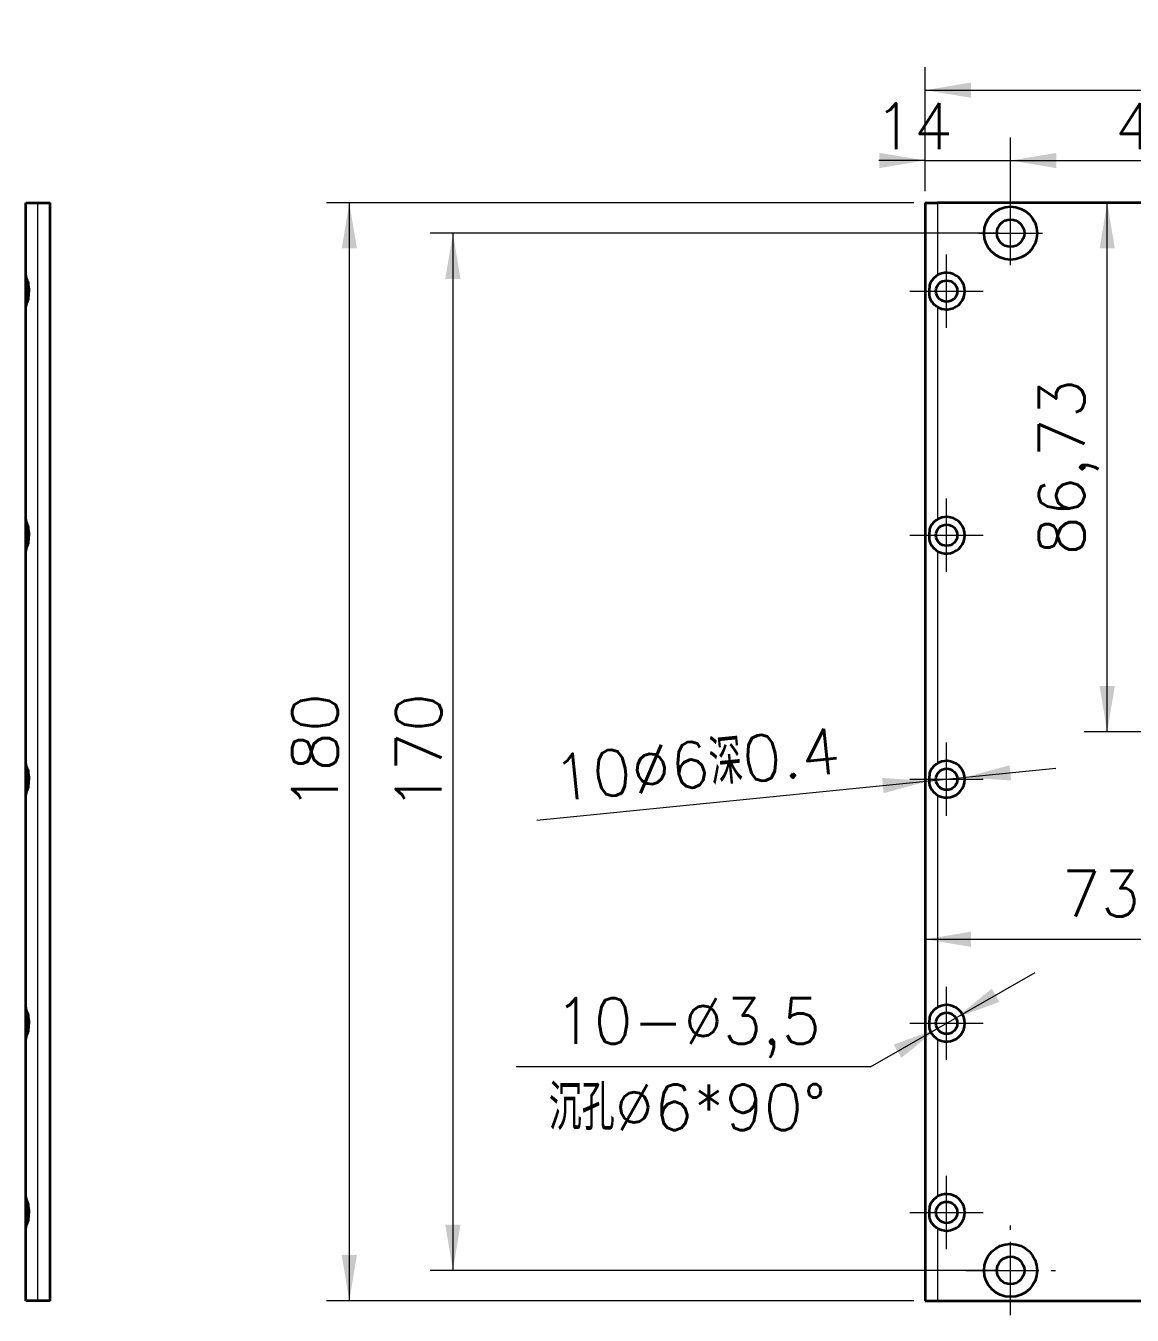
# Model space of a CAD drawing. Header units: millimetres. Extents: x -631 to 3210, y -446 to 2288.
# Drawn here: x 2610.4 to 2791.8, y 863.7 to 1075.1 of the extents above; entities that cross this region are included whole.
import ezdxf

# ---------------------------------------------------------------- set-up
doc = ezdxf.new("R2010")
doc.units = ezdxf.units.MM
doc.linetypes.add('点画线', pattern=[18, 12, -2, 2, -2])
doc.layers.get('0').update_dxf_attribs({"lineweight": 18})
doc.layers.add('中心线层', color=1, linetype='点画线', lineweight=18)
doc.layers.add('尺寸线层', color=3, linetype='Continuous', lineweight=18)
doc.styles.get("Standard").update_dxf_attribs({"font": 'txt.shx', "bigfont": 'gbcbig.shx'})
doc.dimstyles.get("Standard").update_dxf_attribs({"dimscale": 3, "dimtxt": 0.18, "dimasz": 0.18, "dimexe": 0.18, "dimexo": 0.0625, "dimgap": 0.09, "dimtad": 0, "dimtih": 1, "dimtoh": 1, "dimdec": 4, "dimzin": 0, "dimdsep": 46, "dimtxsty": 'Standard', "dimcen": 0.09, "dimdle": 0.36, "dimadec": 0, "dimazin": 0, "dimtfac": 1, "dimtdec": 4, "dimtofl": 0, "dimtmove": 0, "dimatfit": 3, "dimfxl": 0, "dimtolj": 1, "dimtzin": 0, "dimarcsym": 0})

# ---------------------------------------------------------------- blocks, each defined once
blk = doc.blocks.new('*X279')
at = {"layer": '尺寸线层', "linetype": 'Continuous'}
for points in [[(2757.85, 1052.98), (2750.35, 1054.23), (2750.35, 1051.73)], [(2771.85, 1052.98), (2779.35, 1054.23), (2779.35, 1051.73)]]:
    blk.add_hatch(color=0, dxfattribs=at).paths.add_polyline_path(points, flags=0)
at = {"layer": '尺寸线层', "color": 0, "linetype": 'Continuous'}
for p, q in [((2757.85, 1047.94), (2757.85, 1056.73)), ((2771.85, 1042.94), (2771.85, 1056.73)), ((2757.85, 1052.98), (2750.23, 1052.98)), ((2757.85, 1052.98), (2786.85, 1052.98))]:
    blk.add_line(p, q, dxfattribs=at)
at = {"layer": '尺寸线层', "color": 0, "insert": (2755.95, 1058.6), "char_height": 7.5, "width": 22.8571, "attachment_point": 5}
blk.add_mtext('14', dxfattribs=at)
blk = doc.blocks.new('*X280')
at = {"layer": '尺寸线层', "linetype": 'Continuous'}
for points in [[(2771.85, 1052.98), (2779.35, 1054.23), (2779.35, 1051.73)], [(2818.85, 1052.98), (2811.35, 1054.23), (2811.35, 1051.73)]]:
    blk.add_hatch(color=0, dxfattribs=at).paths.add_polyline_path(points, flags=0)
at = {"layer": '尺寸线层', "color": 0, "linetype": 'Continuous'}
for p, q in [((2771.85, 1042.94), (2771.85, 1056.73)), ((2818.85, 1042.94), (2818.85, 1056.73)), ((2771.85, 1052.98), (2818.85, 1052.98))]:
    blk.add_line(p, q, dxfattribs=at)
at = {"layer": '尺寸线层', "color": 0, "insert": (2795.35, 1058.6), "char_height": 7.5, "width": 24.2857, "attachment_point": 5}
blk.add_mtext('47', dxfattribs=at)
blk = doc.blocks.new('*X286')
at = {"layer": '尺寸线层', "linetype": 'Continuous'}
for points in [[(2757.85, 1064.51), (2765.35, 1065.76), (2765.35, 1063.26)], [(3057.85, 1064.51), (3050.35, 1065.76), (3050.35, 1063.26)]]:
    blk.add_hatch(color=0, dxfattribs=at).paths.add_polyline_path(points, flags=0)
at = {"layer": '尺寸线层', "color": 0, "linetype": 'Continuous'}
for p, q in [((2757.85, 1047.94), (2757.85, 1068.26)), ((3057.85, 1047.94), (3057.85, 1068.26)), ((2757.85, 1064.51), (3057.85, 1064.51))]:
    blk.add_line(p, q, dxfattribs=at)
at = {"layer": '尺寸线层', "color": 0, "insert": (2907.85, 1070.13), "char_height": 7.5, "width": 38.5714, "attachment_point": 5}
blk.add_mtext('300', dxfattribs=at)
blk = doc.blocks.new('*X287')
at = {"layer": '尺寸线层', "linetype": 'Continuous'}
for points in [[(2757.85, 925.33), (2765.35, 926.58), (2765.35, 924.08)], [(2831.5, 925.33), (2824, 926.58), (2824, 924.08)]]:
    blk.add_hatch(color=0, dxfattribs=at).paths.add_polyline_path(points, flags=0)
at = {"layer": '尺寸线层', "color": 0, "linetype": 'Continuous'}
for p, q in [((2831.5, 967.84), (2831.5, 921.58)), ((2757.85, 930.96), (2757.85, 921.58)), ((2757.85, 925.33), (2831.5, 925.33))]:
    blk.add_line(p, q, dxfattribs=at)
at = {"layer": '尺寸线层', "color": 0, "insert": (2794.67, 931.67), "char_height": 7.5, "width": 60, "attachment_point": 5}
blk.add_mtext('73,65', dxfattribs=at)
blk = doc.blocks.new('*X295')
at = {"layer": '尺寸线层', "linetype": 'Continuous'}
for points in [[(2787.68, 1046.06), (2786.43, 1038.56), (2788.93, 1038.56)], [(2787.68, 959.33), (2786.43, 966.83), (2788.93, 966.83)]]:
    blk.add_hatch(color=0, dxfattribs=at).paths.add_polyline_path(points, flags=0)
at = {"layer": '尺寸线层', "color": 0, "linetype": 'Continuous'}
for p, q in [((2830.67, 1046.06), (2783.93, 1046.06)), ((2787.68, 959.33), (2787.68, 1046.06)), ((2829.03, 959.33), (2783.93, 959.33))]:
    blk.add_line(p, q, dxfattribs=at)
at = {"layer": '尺寸线层', "color": 0, "insert": (2781.34, 1002.7), "char_height": 7.5, "width": 60, "attachment_point": 5, "rotation": 90}
blk.add_mtext('86,73', dxfattribs=at)
blk = doc.blocks.new('*X296')
at = {"layer": '尺寸线层', "linetype": 'Continuous'}
for points in [[(2764.33, 951.86), (2771.67, 953.85), (2771.92, 951.36)], [(2758.36, 951.27), (2750.77, 951.77), (2751.02, 949.28)]]:
    blk.add_hatch(color=0, dxfattribs=at).paths.add_polyline_path(points, flags=0)
at = {"layer": '尺寸线层', "color": 0, "linetype": 'Continuous'}
blk.add_line((2694.2, 944.87), (2779.26, 953.35), dxfattribs=at)
at = {"layer": '尺寸线层', "color": 0, "insert": (2720.36, 953.99), "char_height": 7.5, "width": 107.7619, "attachment_point": 5, "rotation": 5.6923}
blk.add_mtext('10%%C6深0.4', dxfattribs=at)
blk = doc.blocks.new('*X297')
at = {"layer": '尺寸线层', "linetype": 'Continuous'}
for points in [[(2762.87, 912.43), (2768.76, 917.24), (2770, 915.07)], [(2759.83, 910.7), (2752.69, 908.06), (2753.93, 905.89)]]:
    blk.add_hatch(color=0, dxfattribs=at).paths.add_polyline_path(points, flags=0)
at = {"layer": '尺寸线层', "color": 0, "linetype": 'Continuous'}
for q in [(2775.89, 919.87), (2690.77, 904.45)]:
    blk.add_line((2748.9, 904.45), q, dxfattribs=at)
at = {"layer": '尺寸线层', "color": 0, "char_height": 7.5, "attachment_point": 5}
for s, insert, width in [('10-%%C3,5', (2718.9, 910.79), 90), ('沉孔%%C6*90%%D', (2718.9, 897.79), 112.5476)]:
    blk.add_mtext(s, dxfattribs=dict(at, insert=insert, width=width))
blk = doc.blocks.new('*X298')
at = {"layer": '尺寸线层', "linetype": 'Continuous'}
for points in [[(2663.44, 1046.06), (2664.69, 1038.56), (2662.19, 1038.56)], [(2663.44, 866.06), (2664.69, 873.56), (2662.19, 873.56)]]:
    blk.add_hatch(color=0, dxfattribs=at).paths.add_polyline_path(points, flags=0)
at = {"layer": '尺寸线层', "color": 0, "linetype": 'Continuous'}
for p, q in [((2755.97, 1046.06), (2659.69, 1046.06)), ((2663.44, 1046.06), (2663.44, 866.06)), ((2755.97, 866.06), (2659.69, 866.06))]:
    blk.add_line(p, q, dxfattribs=at)
at = {"layer": '尺寸线层', "color": 0, "insert": (2657.81, 956.06), "char_height": 7.5, "width": 36.4286, "attachment_point": 5, "rotation": 90}
blk.add_mtext('180', dxfattribs=at)
blk = doc.blocks.new('*X299')
at = {"layer": '尺寸线层', "linetype": 'Continuous'}
for points in [[(2680.42, 1041.06), (2681.67, 1033.56), (2679.17, 1033.56)], [(2680.42, 871.06), (2681.67, 878.56), (2679.17, 878.56)]]:
    blk.add_hatch(color=0, dxfattribs=at).paths.add_polyline_path(points, flags=0)
at = {"layer": '尺寸线层', "color": 0, "linetype": 'Continuous'}
for p, q in [((2769.97, 1041.06), (2676.67, 1041.06)), ((2680.42, 1041.06), (2680.42, 871.06)), ((2769.97, 871.06), (2676.67, 871.06))]:
    blk.add_line(p, q, dxfattribs=at)
at = {"layer": '尺寸线层', "color": 0, "insert": (2674.8, 956.06), "char_height": 7.5, "width": 36.4286, "attachment_point": 5, "rotation": 90}
blk.add_mtext('170', dxfattribs=at)

msp = doc.modelspace()

# ---------------------------------------------------------------- linework, layer by layer
at = {"color": 7, "lineweight": 35, "ltscale": 0.297546}
msp.add_line((2610.403, 1034.162), (2610.403, 1046.064), dxfattribs=at)
at = {"color": 7, "lineweight": 35, "ltscale": 0.05}
for p, q in [((2610.403, 1046.064), (2612.403, 1046.064)), ((2612.403, 1046.064), (2614.403, 1046.064)), ((2757.846, 1046.064), (2759.846, 1046.064)), ((2612.403, 866.064), (2610.403, 866.064)), ((2614.403, 866.064), (2612.403, 866.064)), ((2757.846, 866.064), (2759.846, 866.064))]:
    msp.add_line(p, q, dxfattribs=at)
at = {"color": 7, "lineweight": 13}
for p, q in [((2612.403, 866.064), (2612.403, 1046.064)), ((2759.846, 1028.966), (2759.846, 994.162)), ((2759.846, 988.966), (2759.846, 954.162)), ((2759.846, 948.966), (2759.846, 914.162)), ((2759.846, 908.966), (2759.846, 883.162))]:
    msp.add_line(p, q, dxfattribs=at)
at = {"color": 7, "lineweight": 35}
for p, q in [((2614.403, 866.064), (2614.403, 1046.064)), ((2757.846, 1046.064), (2757.846, 866.064)), ((3055.846, 1046.064), (2759.846, 1046.064)), ((2610.403, 994.162), (2610.403, 1028.966)), ((2610.403, 954.162), (2610.403, 988.966)), ((2610.403, 914.162), (2610.403, 948.966)), ((2610.403, 883.162), (2610.403, 908.966)), ((2759.846, 866.064), (3055.846, 866.064))]:
    msp.add_line(p, q, dxfattribs=at)
at = {"color": 7, "lineweight": 13, "ltscale": 0.297546}
msp.add_line((2759.846, 1046.064), (2759.846, 1034.162), dxfattribs=at)
at = {"color": 7, "lineweight": 35, "ltscale": 0.064948}
for p, q in [((2610.403, 1031.564), (2610.403, 1034.162)), ((2610.403, 991.564), (2610.403, 994.162)), ((2610.403, 951.564), (2610.403, 954.162)), ((2610.403, 911.564), (2610.403, 914.162)), ((2610.403, 880.564), (2610.403, 883.162))]:
    msp.add_line(p, q, dxfattribs=at)
at = {"color": 7, "lineweight": 35, "ltscale": 0.064951}
for p, q in [((2610.403, 1028.966), (2610.403, 1031.564)), ((2610.403, 988.966), (2610.403, 991.564))]:
    msp.add_line(p, q, dxfattribs=at)
at = {"color": 7, "lineweight": 35, "ltscale": 0.03269}
for p, q in [((2610.802, 1032.872), (2610.802, 1031.564)), ((2610.802, 1031.564), (2610.802, 1030.256)), ((2610.802, 992.872), (2610.802, 991.564)), ((2610.802, 991.564), (2610.802, 990.256)), ((2610.802, 952.872), (2610.802, 951.564)), ((2610.802, 912.872), (2610.802, 911.564)), ((2610.802, 881.872), (2610.802, 880.564))]:
    msp.add_line(p, q, dxfattribs=at)
at = {"color": 7, "lineweight": 35, "ltscale": 0.000180054}
for p, q in [((2610.403, 1028.966), (2610.403, 1028.973)), ((2610.403, 988.966), (2610.403, 988.973)), ((2610.403, 948.966), (2610.403, 948.973)), ((2610.403, 908.966), (2610.403, 908.973)), ((2610.403, 877.966), (2610.403, 877.973))]:
    msp.add_line(p, q, dxfattribs=at)
at = {"color": 7, "lineweight": 35, "ltscale": 0.000131226}
msp.add_line((2610.403, 988.824), (2610.403, 988.829), dxfattribs=at)
at = {"color": 7, "lineweight": 35, "ltscale": 0.007022}
msp.add_line((2610.403, 988.543), (2610.403, 988.824), dxfattribs=at)
at = {"color": 7, "lineweight": 35, "ltscale": 0.016855}
msp.add_line((2610.403, 987.869), (2610.403, 988.543), dxfattribs=at)
at = {"color": 7, "lineweight": 35, "ltscale": 0.004214}
msp.add_line((2610.403, 987.7), (2610.403, 987.869), dxfattribs=at)
at = {"color": 7, "lineweight": 35, "ltscale": 0.055478}
for p, q in [((2610.403, 985.481), (2610.403, 987.701)), ((2610.403, 955.481), (2610.403, 957.701))]:
    msp.add_line(p, q, dxfattribs=at)
at = {"color": 7, "lineweight": 35, "ltscale": 0.064952}
for p, q in [((2610.403, 948.966), (2610.403, 951.564)), ((2610.403, 908.966), (2610.403, 911.564)), ((2610.403, 877.966), (2610.403, 880.564))]:
    msp.add_line(p, q, dxfattribs=at)
at = {"color": 7, "lineweight": 35, "ltscale": 0.032692}
for p, q in [((2610.802, 951.564), (2610.802, 950.256)), ((2610.802, 911.564), (2610.802, 910.256)), ((2610.802, 880.564), (2610.802, 879.256))]:
    msp.add_line(p, q, dxfattribs=at)
at = {"color": 7, "lineweight": 35, "ltscale": 0.297548}
msp.add_line((2610.403, 866.064), (2610.403, 877.966), dxfattribs=at)
at = {"color": 7, "lineweight": 13, "ltscale": 0.297548}
msp.add_line((2759.846, 877.966), (2759.846, 866.064), dxfattribs=at)
at = {"color": 7, "lineweight": 35}
for points in [[(2610.403, 1034.162), (2610.414, 1034.029), (2610.488, 1033.727), (2610.742, 1033.034), (2610.802, 1032.872)], [(2610.802, 1030.256), (2610.634, 1029.81), (2610.488, 1029.4), (2610.414, 1029.099), (2610.403, 1028.966)], [(2610.403, 994.162), (2610.414, 994.029), (2610.488, 993.727), (2610.742, 993.034), (2610.802, 992.872)], [(2610.802, 990.256), (2610.634, 989.81), (2610.488, 989.4), (2610.414, 989.099), (2610.403, 988.966)], [(2610.403, 954.162), (2610.414, 954.029), (2610.488, 953.727), (2610.742, 953.034), (2610.802, 952.872)], [(2610.802, 950.256), (2610.634, 949.81), (2610.488, 949.4), (2610.414, 949.099), (2610.403, 948.966)], [(2610.403, 914.162), (2610.414, 914.029), (2610.488, 913.727), (2610.742, 913.034), (2610.802, 912.872)], [(2610.802, 910.256), (2610.634, 909.81), (2610.488, 909.4), (2610.414, 909.099), (2610.403, 908.966)], [(2610.403, 883.162), (2610.414, 883.029), (2610.488, 882.727), (2610.742, 882.034), (2610.802, 881.872)], [(2610.802, 879.256), (2610.634, 878.81), (2610.488, 878.4), (2610.414, 878.099), (2610.403, 877.966)]]:
    msp.add_lwpolyline(points, dxfattribs=at)
for centre, radius in [((2771.846, 1041.064), 4.35), ((2771.846, 1041.064), 2.25), ((2761.346, 1031.564), 1.75), ((2761.346, 991.564), 1.75), ((2761.346, 951.564), 1.75), ((2761.346, 911.564), 1.75), ((2761.346, 880.564), 1.75), ((2771.846, 871.064), 4.35), ((2771.846, 871.064), 2.25)]:
    msp.add_circle(centre, radius, dxfattribs=at)
for centre, radius, start, end in [((2761.346, 1031.564), 3, 205.84193, 154.15807), ((2604.333, 1031.529), 6.607, 0.30063, 11.72119), ((2604.211, 1031.612), 6.729, 348.38199, 359.59494), ((2763.624, 1031.589), 5.141, 165.55215, 180.27882), ((2763.59, 1031.535), 5.108, 179.67299, 194.49755), ((2761.346, 991.564), 3, 205.84193, 154.15807), ((2604.333, 991.529), 6.607, 0.30063, 11.72119), ((2604.211, 991.612), 6.729, 348.38199, 359.59494), ((2763.624, 991.589), 5.141, 165.55215, 180.27882), ((2763.59, 991.535), 5.108, 179.67299, 194.49755), ((2761.346, 951.564), 3, 205.84193, 154.15807), ((2604.333, 951.529), 6.607, 0.30063, 11.72119), ((2604.211, 951.612), 6.729, 348.38199, 359.59494), ((2763.624, 951.589), 5.141, 165.55215, 180.27882), ((2763.59, 951.535), 5.108, 179.67299, 194.49755), ((2761.346, 911.564), 3, 205.84193, 154.15807), ((2604.333, 911.529), 6.607, 0.30063, 11.72119), ((2604.211, 911.612), 6.729, 348.38199, 359.59494), ((2763.624, 911.589), 5.141, 165.55215, 180.27882), ((2763.59, 911.535), 5.108, 179.67299, 194.49755), ((2761.346, 880.564), 3, 205.84193, 154.15807), ((2604.333, 880.529), 6.607, 0.30063, 11.72119), ((2763.624, 880.589), 5.141, 165.55215, 180.27882), ((2604.211, 880.612), 6.729, 348.38199, 359.59494), ((2763.59, 880.535), 5.108, 179.67299, 194.49755)]:
    msp.add_arc(centre, radius, start, end, dxfattribs=at)
at = {"layer": '中心线层'}
for p, q in [((2771.846, 1035.814), (2771.846, 1046.314)), ((2766.596, 1041.064), (2777.096, 1041.064)), ((2761.346, 1025.564), (2761.346, 1037.564)), ((2755.346, 1031.564), (2767.346, 1031.564)), ((2761.346, 985.564), (2761.346, 997.564)), ((2755.346, 991.564), (2767.346, 991.564)), ((2761.346, 945.564), (2761.346, 957.564)), ((2755.346, 951.564), (2767.346, 951.564)), ((2761.346, 905.564), (2761.346, 917.564)), ((2755.346, 911.564), (2767.346, 911.564)), ((2761.346, 874.564), (2761.346, 886.564)), ((2755.346, 880.564), (2767.346, 880.564)), ((2771.846, 863.714), (2771.846, 878.414)), ((2764.496, 871.064), (2779.196, 871.064))]:
    msp.add_line(p, q, dxfattribs=at)

# ---------------------------------------------------------------- dimensions: what is measured, and where the dimension line sits
at = {"layer": '尺寸线层'}
for base, p1, p2, override, picture, middle in [((3057.846, 1064.51), (2757.846, 1046.064), (3057.846, 1046.064), {"dimtxt": 2.5, "dimasz": 2.5, "dimexe": 1.25, "dimexo": 0.625, "dimgap": 0.625, "dimtad": 1, "dimtih": 0, "dimtoh": 0, "dimdec": 2, "dimzin": 8, "dimdsep": 44, "dimsah": 1, "dimdle": 5, "dimtdec": 2, "dimtofl": 1, "dimatfit": 0, "dimtfill": 1, "dimtzin": 8}, '*X286', (2907.846, 1064.51)), ((2771.846, 1052.975), (2757.846, 1046.064), (2771.846, 1041.064), {"dimtxt": 2.5, "dimasz": 2.5, "dimexe": 1.25, "dimexo": 0.625, "dimgap": 0.625, "dimtad": 1, "dimdec": 2, "dimzin": 8, "dimdsep": 44, "dimsah": 1, "dimdle": 5, "dimtdec": 2, "dimtofl": 1, "dimatfit": 0, "dimtfill": 1, "dimtzin": 8}, '*X279', (2755.948, 1052.975)), ((2818.846, 1052.975), (2771.846, 1041.064), (2818.846, 1041.064), {"dimtxt": 2.5, "dimasz": 2.5, "dimexe": 1.25, "dimexo": 0.625, "dimgap": 0.625, "dimtad": 1, "dimdec": 2, "dimzin": 8, "dimdsep": 44, "dimsah": 1, "dimdle": 5, "dimtdec": 2, "dimtofl": 1, "dimatfit": 0, "dimtfill": 1, "dimtzin": 8}, '*X280', (2795.346, 1052.975)), ((2831.496, 925.332), (2757.846, 932.838), (2831.496, 969.714), {"dimtxt": 2.5, "dimasz": 2.5, "dimexe": 1.25, "dimexo": 0.625, "dimgap": 0.625, "dimtad": 1, "dimtih": 0, "dimtoh": 0, "dimdec": 2, "dimzin": 8, "dimdsep": 44, "dimsah": 1, "dimdle": 5, "dimtdec": 2, "dimtofl": 1, "dimatfit": 0, "dimtfill": 1, "dimtzin": 8}, '*X287', (2794.671, 925.332))]:
    dim = msp.add_linear_dim(base=base, p1=p1, p2=p2, dimstyle='Standard', override=override, dxfattribs=at)
    dim.commit()
    dim.dimension.update_dxf_attribs({"geometry": picture, "text_midpoint": middle})
for base, p1, p2, picture, middle in [((2663.436, 866.064), (2757.846, 1046.064), (2757.846, 866.064), '*X298', (2663.436, 956.064)), ((2787.684, 1046.064), (2830.908, 959.33), (2832.547, 1046.064), '*X295', (2787.684, 1002.697)), ((2680.425, 871.064), (2771.846, 1041.064), (2771.846, 871.064), '*X299', (2680.425, 956.064))]:
    dim = msp.add_linear_dim(base=base, p1=p1, p2=p2, angle=90, dimstyle='Standard', override={"dimtxt": 2.5, "dimasz": 2.5, "dimexe": 1.25, "dimexo": 0.625, "dimgap": 0.625, "dimtad": 1, "dimtih": 0, "dimtoh": 0, "dimdec": 2, "dimzin": 8, "dimdsep": 44, "dimsah": 1, "dimdle": 5, "dimtdec": 2, "dimtofl": 1, "dimatfit": 0, "dimtfill": 1, "dimtzin": 8}, dxfattribs=at)
    dim.commit()
    dim.dimension.update_dxf_attribs({"geometry": picture, "text_midpoint": middle})
for p1, p2, override, picture, middle in [((2764.331, 951.862), (2758.36, 951.266), {"dimtxt": 2.5, "dimasz": 2.5, "dimexe": 1.25, "dimexo": 0.625, "dimgap": 0.625, "dimtad": 1, "dimtih": 0, "dimtoh": 0, "dimdec": 2, "dimzin": 8, "dimdsep": 44, "dimpost": '10%%C<>深0.4', "dimsah": 1, "dimdle": 5, "dimtdec": 2, "dimtofl": 1, "dimtmove": 0, "dimatfit": 1, "dimtfill": 1, "dimtzin": 8}, '*X296', (2721.005, 947.543)), ((2762.865, 912.432), (2759.826, 910.696), {"dimtxt": 2.5, "dimasz": 2.5, "dimexe": 1.25, "dimexo": 0.625, "dimgap": 0.625, "dimtad": 1, "dimdec": 2, "dimzin": 8, "dimdsep": 44, "dimpost": '10-%%C<>\\X沉孔%%C6*90%%D', "dimsah": 1, "dimdle": 5, "dimtdec": 2, "dimtofl": 1, "dimtmove": 0, "dimatfit": 1, "dimtfill": 1, "dimtzin": 8}, '*X297', (2748.903, 904.454))]:
    dim = msp.add_diameter_dim_2p(p1=p1, p2=p2, dimstyle='Standard', override=override, dxfattribs=at)
    dim.commit()
    dim.dimension.update_dxf_attribs({"geometry": picture, "text_midpoint": middle, "dimtype": 163})

doc.saveas('drawing.dxf')
